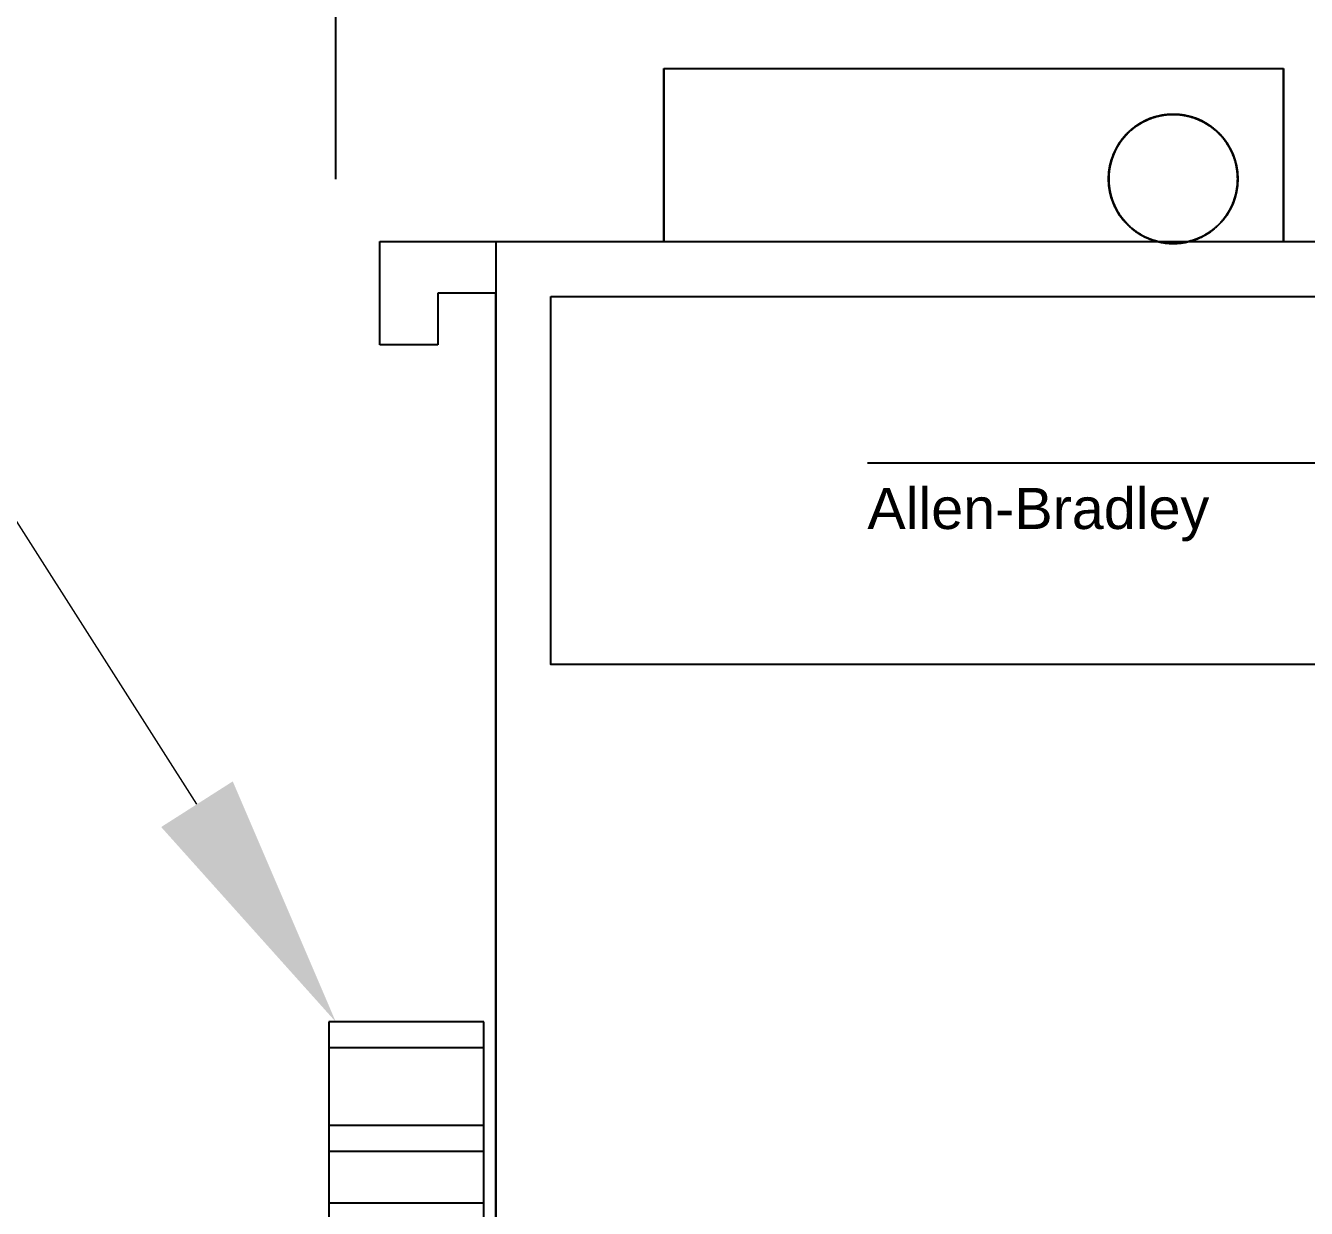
# Model space of a CAD drawing. Header units: millimetres. Extents: x 2205 to 3814, y 620 to 2277.
# Drawn here: x 3217.85 to 3267.45, y 1983.05 to 2028.85 of the extents above; entities that cross this region are included whole.
import ezdxf
from ezdxf import colors
from ezdxf.entities.mleader import LeaderData, LeaderLine
from ezdxf.enums import TextEntityAlignment as Align
from ezdxf.math import Vec2, Vec3

# ---------------------------------------------------------------- set-up
doc = ezdxf.new("R2010")
doc.units = ezdxf.units.MM
doc.set_wipeout_variables(frame=1)
doc.layers.add('EL-componentes', color=7, linetype='Continuous', lineweight=25)
doc.layers.add('EL-Cotas', color=7, linetype='Continuous', lineweight=18)
doc.styles.add('ROMANS', font='romans.shx', dxfattribs={"height": 14})
doc.styles.get("Standard").update_dxf_attribs({"font": 'arial.ttf'})
doc.dimstyles.new('ISO-25', dxfattribs={"dimtxt": 2.5, "dimasz": 2.5, "dimexe": 1.25, "dimexo": 0.625, "dimtad": 1, "dimtxsty": 'Standard', "dimcen": 2.5, "dimadec": 0, "dimazin": 0, "dimtfac": 1, "dimtmove": 0, "dimatfit": 3, "dimfxl": 1, "dimarcsym": 0})

# ---------------------------------------------------------------- blocks, each defined once
blk = doc.blocks.new('1769-PA2 FUENTE')
at = {"layer": 'EL-componentes'}
for p, q in [((17427.053, 11368.585), (17451.053, 11368.585)), ((17427.053, 11368.585), (17451.053, 11368.585)), ((17427.053, 11368.585), (17451.053, 11368.585)), ((17427.053, 11368.585), (17427.053, 11368.585)), ((17427.053, 11368.585), (17451.053, 11368.585)), ((17427.053, 11368.585), (17427.053, 11368.585)), ((17451.053, 11368.585), (17451.053, 11368.585)), ((17451.053, 11368.585), (17451.053, 11368.585))]:
    blk.add_line(p, q, dxfattribs=at)
blk.add_wipeout([(17486.053, 11243.824), (17416.053, 11243.824), (17417.178, 11247.885), (17418.303, 11247.885), (17418.303, 11245.885), (17420.553, 11245.885), (17420.553, 11361.885), (17486.053, 11361.885), (17486.053, 11357.385), (17490.553, 11357.385), (17490.553, 11248.135), (17486.053, 11248.135)]).dxf.layer = 'EL-componentes'
for p, q in [((17427.053, 11368.585), (17427.053, 11361.885)), ((17427.053, 11361.885), (17427.053, 11368.585)), ((17427.053, 11361.885), (17427.053, 11368.585)), ((17427.053, 11368.585), (17427.053, 11361.885)), ((17451.053, 11368.585), (17451.053, 11361.885)), ((17451.053, 11361.885), (17451.053, 11368.585)), ((17451.053, 11368.585), (17451.053, 11361.885)), ((17451.053, 11361.885), (17451.053, 11368.585)), ((17416.053, 11357.885), (17416.053, 11361.885)), ((17416.053, 11361.885), (17427.053, 11361.885)), ((17416.053, 11361.885), (17427.053, 11361.885)), ((17416.053, 11361.885), (17416.053, 11361.885)), ((17416.053, 11361.885), (17420.553, 11361.885)), ((17416.053, 11357.885), (17416.053, 11361.885)), ((17416.053, 11361.885), (17416.053, 11361.885)), ((17416.053, 11357.885), (17416.053, 11361.885)), ((17416.053, 11361.885), (17420.553, 11361.885)), ((17416.053, 11357.885), (17416.053, 11361.885)), ((17420.553, 11361.885), (17486.053, 11361.885)), ((17420.553, 11361.885), (17420.553, 11243.885)), ((17420.553, 11361.885), (17420.553, 11359.885)), ((17420.553, 11361.885), (17420.553, 11361.885)), ((17420.553, 11361.885), (17420.553, 11243.885)), ((17420.553, 11361.885), (17420.553, 11361.885)), ((17420.553, 11361.885), (17486.053, 11361.885)), ((17420.553, 11361.885), (17420.553, 11359.885)), ((17427.053, 11361.885), (17446.17, 11361.885)), ((17427.053, 11361.885), (17427.053, 11361.885)), ((17427.053, 11361.885), (17446.17, 11361.885)), ((17427.053, 11361.885), (17427.053, 11361.885)), ((17446.17, 11361.885), (17447.386, 11361.885)), ((17446.17, 11361.885), (17447.386, 11361.885)), ((17447.386, 11361.885), (17451.053, 11361.885)), ((17447.386, 11361.885), (17451.053, 11361.885)), ((17451.053, 11361.885), (17462.053, 11361.885)), ((17451.053, 11361.885), (17451.053, 11361.885)), ((17451.053, 11361.885), (17451.053, 11361.885)), ((17451.053, 11361.885), (17462.053, 11361.885)), ((17420.553, 11359.885), (17418.303, 11359.885)), ((17418.303, 11359.885), (17418.303, 11357.885)), ((17418.303, 11359.885), (17418.303, 11357.885)), ((17418.303, 11359.885), (17418.303, 11359.885)), ((17418.303, 11359.885), (17418.303, 11357.885)), ((17420.553, 11359.885), (17418.303, 11359.885)), ((17418.303, 11359.885), (17418.303, 11359.885)), ((17420.553, 11359.885), (17418.303, 11359.885)), ((17420.553, 11359.885), (17418.303, 11359.885)), ((17418.303, 11359.885), (17418.303, 11357.885)), ((17420.553, 11318.885), (17420.553, 11359.885)), ((17420.553, 11359.885), (17420.553, 11359.885)), ((17420.553, 11359.885), (17420.553, 11359.885)), ((17420.553, 11318.885), (17420.553, 11359.885)), ((17418.303, 11357.885), (17416.053, 11357.885)), ((17416.053, 11357.885), (17416.053, 11357.885)), ((17418.303, 11357.885), (17416.053, 11357.885)), ((17416.053, 11357.885), (17416.053, 11357.885)), ((17418.303, 11357.885), (17416.053, 11357.885)), ((17418.303, 11357.885), (17416.053, 11357.885)), ((17418.303, 11357.885), (17418.303, 11357.885)), ((17418.303, 11357.885), (17418.303, 11357.885))]:
    blk.add_line(p, q, dxfattribs=at)
at = {"layer": 'EL-componentes', "flags": 128}
for points in [[(17449.275, 11364.31), (17449.275, 11364.338), (17449.274, 11364.367), (17449.274, 11364.395), (17449.272, 11364.423), (17449.271, 11364.451), (17449.269, 11364.479), (17449.267, 11364.508), (17449.265, 11364.536), (17449.262, 11364.564), (17449.259, 11364.592), (17449.256, 11364.62), (17449.252, 11364.648), (17449.248, 11364.676), (17449.244, 11364.704), (17449.239, 11364.732), (17449.234, 11364.76), (17449.229, 11364.788), (17449.224, 11364.815), (17449.218, 11364.843), (17449.211, 11364.87), (17449.205, 11364.898), (17449.198, 11364.925), (17449.191, 11364.953), (17449.184, 11364.98), (17449.176, 11365.007), (17449.168, 11365.034), (17449.16, 11365.061), (17449.151, 11365.088), (17449.142, 11365.115), (17449.133, 11365.142), (17449.123, 11365.168), (17449.113, 11365.195), (17449.103, 11365.221), (17449.093, 11365.247), (17449.082, 11365.273), (17449.071, 11365.299), (17449.06, 11365.325), (17449.048, 11365.351), (17449.036, 11365.377), (17449.024, 11365.402), (17449.012, 11365.428), (17448.999, 11365.453), (17448.986, 11365.478), (17448.973, 11365.503), (17448.959, 11365.527), (17448.945, 11365.552), (17448.931, 11365.576), (17448.916, 11365.601), (17448.902, 11365.625), (17448.887, 11365.649), (17448.872, 11365.673), (17448.856, 11365.696), (17448.84, 11365.719), (17448.824, 11365.743), (17448.808, 11365.766), (17448.791, 11365.789), (17448.774, 11365.811), (17448.758, 11365.834), (17448.74, 11365.856), (17448.723, 11365.878), (17448.705, 11365.9), (17448.687, 11365.922), (17448.668, 11365.943), (17448.65, 11365.965), (17448.631, 11365.986), (17448.612, 11366.006), (17448.593, 11366.027), (17448.573, 11366.048), (17448.553, 11366.068), (17448.534, 11366.088), (17448.513, 11366.108), (17448.493, 11366.127), (17448.472, 11366.147), (17448.452, 11366.165), (17448.431, 11366.184), (17448.409, 11366.203), (17448.388, 11366.221), (17448.366, 11366.239), (17448.344, 11366.257), (17448.322, 11366.275), (17448.3, 11366.292), (17448.277, 11366.309), (17448.255, 11366.326), (17448.232, 11366.343), (17448.209, 11366.359), (17448.186, 11366.375), (17448.162, 11366.391), (17448.138, 11366.406), (17448.115, 11366.422), (17448.091, 11366.436), (17448.067, 11366.451), (17448.043, 11366.466), (17448.018, 11366.48), (17447.994, 11366.494), (17447.969, 11366.507), (17447.944, 11366.521), (17447.919, 11366.534), (17447.894, 11366.547), (17447.868, 11366.559), (17447.843, 11366.571), (17447.817, 11366.583), (17447.792, 11366.595), (17447.766, 11366.606), (17447.74, 11366.617), (17447.714, 11366.628), (17447.687, 11366.638), (17447.661, 11366.648), (17447.635, 11366.658), (17447.608, 11366.668), (17447.582, 11366.677), (17447.555, 11366.686), (17447.528, 11366.695), (17447.501, 11366.703), (17447.474, 11366.711), (17447.447, 11366.719), (17447.42, 11366.726), (17447.392, 11366.733), (17447.365, 11366.74), (17447.337, 11366.746), (17447.31, 11366.753), (17447.282, 11366.759), (17447.254, 11366.764), (17447.227, 11366.769), (17447.199, 11366.774), (17447.171, 11366.779), (17447.143, 11366.783), (17447.115, 11366.787), (17447.087, 11366.791), (17447.059, 11366.794), (17447.031, 11366.797), (17447.003, 11366.8), (17446.975, 11366.802), (17446.947, 11366.805), (17446.919, 11366.806), (17446.89, 11366.808), (17446.862, 11366.809), (17446.834, 11366.81), (17446.806, 11366.81), (17446.778, 11366.81), (17446.749, 11366.81), (17446.721, 11366.81), (17446.693, 11366.809), (17446.665, 11366.808), (17446.637, 11366.806), (17446.608, 11366.805), (17446.58, 11366.802), (17446.552, 11366.8), (17446.524, 11366.797), (17446.496, 11366.794), (17446.468, 11366.791), (17446.44, 11366.787), (17446.412, 11366.783), (17446.384, 11366.779), (17446.356, 11366.774), (17446.328, 11366.769), (17446.301, 11366.764), (17446.273, 11366.759), (17446.246, 11366.753), (17446.218, 11366.746), (17446.191, 11366.74), (17446.163, 11366.733), (17446.136, 11366.726), (17446.109, 11366.719), (17446.082, 11366.711), (17446.054, 11366.703), (17446.028, 11366.695), (17446.001, 11366.686), (17445.974, 11366.677), (17445.947, 11366.668), (17445.921, 11366.658), (17445.894, 11366.648), (17445.868, 11366.638), (17445.842, 11366.628), (17445.816, 11366.617), (17445.79, 11366.606), (17445.763, 11366.595), (17445.738, 11366.583), (17445.712, 11366.571), (17445.687, 11366.559), (17445.661, 11366.547), (17445.636, 11366.534), (17445.611, 11366.521), (17445.586, 11366.507), (17445.562, 11366.494), (17445.537, 11366.48), (17445.513, 11366.466), (17445.488, 11366.451), (17445.464, 11366.436), (17445.441, 11366.422), (17445.417, 11366.406), (17445.393, 11366.391), (17445.37, 11366.375), (17445.346, 11366.359), (17445.323, 11366.343), (17445.301, 11366.326), (17445.278, 11366.309), (17445.256, 11366.292), (17445.233, 11366.275), (17445.211, 11366.257), (17445.189, 11366.239), (17445.168, 11366.221), (17445.146, 11366.203), (17445.125, 11366.184), (17445.104, 11366.165), (17445.083, 11366.147), (17445.062, 11366.127), (17445.042, 11366.108), (17445.022, 11366.088), (17445.002, 11366.068), (17444.982, 11366.048), (17444.963, 11366.027), (17444.943, 11366.006), (17444.924, 11365.986), (17444.905, 11365.965), (17444.887, 11365.943), (17444.869, 11365.922), (17444.85, 11365.9), (17444.833, 11365.878), (17444.815, 11365.856), (17444.798, 11365.834), (17444.781, 11365.811), (17444.764, 11365.789), (17444.747, 11365.766), (17444.731, 11365.743), (17444.715, 11365.719), (17444.699, 11365.696), (17444.684, 11365.673), (17444.669, 11365.649), (17444.654, 11365.625), (17444.639, 11365.601), (17444.624, 11365.576), (17444.61, 11365.552), (17444.596, 11365.527), (17444.583, 11365.503), (17444.569, 11365.478), (17444.557, 11365.453), (17444.544, 11365.428), (17444.531, 11365.402), (17444.519, 11365.377), (17444.507, 11365.351), (17444.496, 11365.325), (17444.484, 11365.299), (17444.473, 11365.273), (17444.463, 11365.247), (17444.452, 11365.221), (17444.442, 11365.195), (17444.432, 11365.168), (17444.422, 11365.142), (17444.413, 11365.115), (17444.404, 11365.088), (17444.396, 11365.061), (17444.388, 11365.034), (17444.379, 11365.007), (17444.372, 11364.98), (17444.364, 11364.953), (17444.357, 11364.925), (17444.35, 11364.898), (17444.344, 11364.87), (17444.338, 11364.843), (17444.332, 11364.815), (17444.326, 11364.788), (17444.321, 11364.76), (17444.316, 11364.732), (17444.312, 11364.704), (17444.307, 11364.676), (17444.303, 11364.648), (17444.3, 11364.62), (17444.296, 11364.592), (17444.293, 11364.564), (17444.29, 11364.536), (17444.288, 11364.508), (17444.286, 11364.479), (17444.285, 11364.451), (17444.283, 11364.423), (17444.282, 11364.395), (17444.281, 11364.367), (17444.28, 11364.338), (17444.28, 11364.31), (17444.28, 11364.282), (17444.281, 11364.254), (17444.282, 11364.225), (17444.283, 11364.197), (17444.285, 11364.169), (17444.286, 11364.141), (17444.288, 11364.113), (17444.29, 11364.085), (17444.293, 11364.056), (17444.296, 11364.028), (17444.3, 11364), (17444.303, 11363.972), (17444.307, 11363.944), (17444.312, 11363.916), (17444.316, 11363.888), (17444.321, 11363.861), (17444.326, 11363.833), (17444.332, 11363.805), (17444.338, 11363.777), (17444.344, 11363.75), (17444.35, 11363.723), (17444.357, 11363.695), (17444.364, 11363.668), (17444.372, 11363.641), (17444.379, 11363.613), (17444.388, 11363.586), (17444.396, 11363.559), (17444.404, 11363.533), (17444.413, 11363.506), (17444.422, 11363.479), (17444.432, 11363.452), (17444.442, 11363.426), (17444.452, 11363.399), (17444.463, 11363.373), (17444.473, 11363.347), (17444.484, 11363.321), (17444.496, 11363.295), (17444.507, 11363.269), (17444.519, 11363.244), (17444.531, 11363.218), (17444.544, 11363.193), (17444.557, 11363.168), (17444.569, 11363.143), (17444.583, 11363.118), (17444.596, 11363.093), (17444.61, 11363.068), (17444.624, 11363.044), (17444.639, 11363.02), (17444.654, 11362.995), (17444.669, 11362.972), (17444.684, 11362.948), (17444.699, 11362.924), (17444.715, 11362.901), (17444.731, 11362.878), (17444.747, 11362.854), (17444.764, 11362.832), (17444.781, 11362.809), (17444.798, 11362.787), (17444.815, 11362.764), (17444.833, 11362.742), (17444.85, 11362.72), (17444.869, 11362.699), (17444.887, 11362.677), (17444.905, 11362.656), (17444.924, 11362.635), (17444.943, 11362.614), (17444.963, 11362.593), (17444.982, 11362.573), (17445.002, 11362.553), (17445.022, 11362.533), (17445.042, 11362.513), (17445.062, 11362.493), (17445.083, 11362.474), (17445.104, 11362.455), (17445.125, 11362.436), (17445.146, 11362.418), (17445.168, 11362.399), (17445.189, 11362.381), (17445.211, 11362.363), (17445.233, 11362.346), (17445.256, 11362.328), (17445.278, 11362.311), (17445.301, 11362.294), (17445.323, 11362.278), (17445.346, 11362.261), (17445.37, 11362.245), (17445.393, 11362.23), (17445.417, 11362.214), (17445.441, 11362.199), (17445.464, 11362.184), (17445.488, 11362.169), (17445.513, 11362.155), (17445.537, 11362.141), (17445.562, 11362.127), (17445.586, 11362.113), (17445.611, 11362.1), (17445.636, 11362.087), (17445.661, 11362.074), (17445.687, 11362.061), (17445.712, 11362.049), (17445.738, 11362.038), (17445.763, 11362.026), (17445.79, 11362.014), (17445.816, 11362.003), (17445.842, 11361.993), (17445.868, 11361.982), (17445.894, 11361.972), (17445.921, 11361.962), (17445.947, 11361.953), (17445.974, 11361.943), (17446.001, 11361.935), (17446.028, 11361.926), (17446.054, 11361.918), (17446.082, 11361.909), (17446.109, 11361.902), (17446.136, 11361.894), (17446.163, 11361.887), (17446.191, 11361.881), (17446.218, 11361.874), (17446.246, 11361.868), (17446.273, 11361.862), (17446.301, 11361.856), (17446.328, 11361.851), (17446.356, 11361.846), (17446.384, 11361.842), (17446.412, 11361.837), (17446.44, 11361.833), (17446.468, 11361.83), (17446.496, 11361.826), (17446.524, 11361.823), (17446.552, 11361.821), (17446.58, 11361.818), (17446.608, 11361.816), (17446.637, 11361.815), (17446.665, 11361.813), (17446.693, 11361.812), (17446.721, 11361.811), (17446.749, 11361.81), (17446.778, 11361.81), (17446.806, 11361.81), (17446.834, 11361.811), (17446.862, 11361.812), (17446.89, 11361.813), (17446.919, 11361.815), (17446.947, 11361.816), (17446.975, 11361.818), (17447.003, 11361.821), (17447.031, 11361.823), (17447.059, 11361.826), (17447.087, 11361.83), (17447.115, 11361.833), (17447.143, 11361.837), (17447.171, 11361.842), (17447.199, 11361.846), (17447.227, 11361.851), (17447.254, 11361.856), (17447.282, 11361.862), (17447.31, 11361.868), (17447.337, 11361.874), (17447.365, 11361.881), (17447.392, 11361.887), (17447.42, 11361.894), (17447.447, 11361.902), (17447.474, 11361.909), (17447.501, 11361.918), (17447.528, 11361.926), (17447.555, 11361.935), (17447.582, 11361.943), (17447.608, 11361.953), (17447.635, 11361.962), (17447.661, 11361.972), (17447.687, 11361.982), (17447.714, 11361.993), (17447.74, 11362.003), (17447.766, 11362.014), (17447.792, 11362.026), (17447.817, 11362.038), (17447.843, 11362.049), (17447.868, 11362.061), (17447.894, 11362.074), (17447.919, 11362.087), (17447.944, 11362.1), (17447.969, 11362.113), (17447.994, 11362.127), (17448.018, 11362.141), (17448.043, 11362.155), (17448.067, 11362.169), (17448.091, 11362.184), (17448.115, 11362.199), (17448.138, 11362.214), (17448.162, 11362.23), (17448.186, 11362.245), (17448.209, 11362.261), (17448.232, 11362.278), (17448.255, 11362.294), (17448.277, 11362.311), (17448.3, 11362.328), (17448.322, 11362.346), (17448.344, 11362.363), (17448.366, 11362.381), (17448.388, 11362.399), (17448.409, 11362.418), (17448.431, 11362.436), (17448.452, 11362.455), (17448.472, 11362.474), (17448.493, 11362.493), (17448.513, 11362.513), (17448.534, 11362.533), (17448.553, 11362.553), (17448.573, 11362.573), (17448.593, 11362.593), (17448.612, 11362.614), (17448.631, 11362.635), (17448.65, 11362.656), (17448.668, 11362.677), (17448.687, 11362.699), (17448.705, 11362.72), (17448.723, 11362.742), (17448.74, 11362.764), (17448.758, 11362.787), (17448.774, 11362.809), (17448.791, 11362.832), (17448.808, 11362.854), (17448.824, 11362.878), (17448.84, 11362.901), (17448.856, 11362.924), (17448.872, 11362.948), (17448.887, 11362.972), (17448.902, 11362.995), (17448.916, 11363.02), (17448.931, 11363.044), (17448.945, 11363.068), (17448.959, 11363.093), (17448.973, 11363.118), (17448.986, 11363.143), (17448.999, 11363.168), (17449.012, 11363.193), (17449.024, 11363.218), (17449.036, 11363.244), (17449.048, 11363.269), (17449.06, 11363.295), (17449.071, 11363.321), (17449.082, 11363.347), (17449.093, 11363.373), (17449.103, 11363.399), (17449.113, 11363.426), (17449.123, 11363.452), (17449.133, 11363.479), (17449.142, 11363.506), (17449.151, 11363.533), (17449.16, 11363.559), (17449.168, 11363.586), (17449.176, 11363.613), (17449.184, 11363.641), (17449.191, 11363.668), (17449.198, 11363.695), (17449.205, 11363.723), (17449.211, 11363.75), (17449.218, 11363.777), (17449.224, 11363.805), (17449.229, 11363.833), (17449.234, 11363.861), (17449.239, 11363.888), (17449.244, 11363.916), (17449.248, 11363.944), (17449.252, 11363.972), (17449.256, 11364), (17449.259, 11364.028), (17449.262, 11364.056), (17449.265, 11364.085), (17449.267, 11364.113), (17449.269, 11364.141), (17449.271, 11364.169), (17449.272, 11364.197), (17449.274, 11364.225), (17449.274, 11364.254), (17449.275, 11364.282), (17449.275, 11364.31)], [(17446.171, 11361.886), (17446.143, 11361.892), (17446.116, 11361.9), (17446.089, 11361.908), (17446.062, 11361.915), (17446.035, 11361.924), (17446.008, 11361.932), (17445.981, 11361.941), (17445.954, 11361.95), (17445.928, 11361.96), (17445.901, 11361.969), (17445.875, 11361.979), (17445.849, 11361.989), (17445.823, 11362), (17445.797, 11362.011), (17445.771, 11362.022), (17445.745, 11362.034), (17445.72, 11362.046), (17445.694, 11362.058), (17445.669, 11362.071), (17445.644, 11362.083), (17445.619, 11362.096), (17445.594, 11362.109), (17445.569, 11362.123), (17445.544, 11362.136), (17445.52, 11362.151), (17445.496, 11362.165), (17445.471, 11362.18), (17445.448, 11362.195), (17445.424, 11362.21), (17445.4, 11362.225), (17445.377, 11362.241), (17445.354, 11362.257), (17445.33, 11362.273), (17445.307, 11362.289), (17445.285, 11362.306), (17445.262, 11362.323), (17445.24, 11362.341), (17445.218, 11362.358), (17445.196, 11362.376), (17445.174, 11362.394), (17445.153, 11362.412), (17445.132, 11362.43), (17445.111, 11362.449), (17445.089, 11362.468), (17445.069, 11362.487), (17445.048, 11362.507), (17445.028, 11362.527), (17445.008, 11362.546), (17444.988, 11362.566), (17444.969, 11362.587), (17444.949, 11362.607), (17444.93, 11362.628), (17444.911, 11362.649), (17444.893, 11362.67), (17444.874, 11362.692), (17444.856, 11362.713), (17444.839, 11362.735), (17444.821, 11362.757), (17444.803, 11362.779), (17444.786, 11362.802), (17444.769, 11362.824), (17444.753, 11362.847), (17444.736, 11362.87), (17444.72, 11362.893), (17444.704, 11362.917), (17444.689, 11362.94), (17444.674, 11362.964), (17444.659, 11362.988), (17444.644, 11363.012), (17444.629, 11363.036), (17444.615, 11363.06), (17444.601, 11363.085), (17444.587, 11363.109), (17444.574, 11363.134), (17444.561, 11363.159), (17444.548, 11363.185), (17444.535, 11363.21), (17444.523, 11363.235), (17444.511, 11363.261), (17444.499, 11363.286), (17444.488, 11363.312), (17444.477, 11363.338), (17444.466, 11363.364), (17444.456, 11363.391), (17444.445, 11363.417), (17444.436, 11363.443), (17444.426, 11363.47), (17444.416, 11363.496), (17444.407, 11363.523), (17444.399, 11363.55), (17444.39, 11363.577), (17444.382, 11363.604), (17444.374, 11363.631), (17444.367, 11363.658), (17444.36, 11363.685), (17444.353, 11363.713), (17444.346, 11363.74), (17444.34, 11363.768), (17444.334, 11363.795), (17444.328, 11363.823), (17444.323, 11363.851), (17444.318, 11363.878), (17444.313, 11363.906), (17444.309, 11363.934), (17444.305, 11363.962), (17444.301, 11363.99), (17444.297, 11364.018), (17444.294, 11364.046), (17444.291, 11364.074), (17444.289, 11364.102), (17444.287, 11364.131), (17444.285, 11364.158), (17444.284, 11364.187), (17444.282, 11364.215), (17444.281, 11364.243), (17444.281, 11364.272), (17444.28, 11364.299), (17444.28, 11364.328), (17444.281, 11364.356), (17444.281, 11364.384), (17444.283, 11364.413), (17444.284, 11364.44), (17444.285, 11364.469), (17444.287, 11364.497), (17444.29, 11364.525), (17444.292, 11364.553), (17444.295, 11364.582), (17444.298, 11364.609), (17444.302, 11364.637), (17444.306, 11364.665), (17444.31, 11364.693), (17444.314, 11364.721), (17444.319, 11364.749), (17444.324, 11364.777), (17444.33, 11364.805), (17444.335, 11364.832), (17444.341, 11364.859), (17444.348, 11364.887), (17444.355, 11364.914), (17444.361, 11364.942), (17444.369, 11364.969), (17444.376, 11364.996), (17444.384, 11365.023), (17444.393, 11365.05), (17444.401, 11365.077), (17444.41, 11365.104), (17444.419, 11365.131), (17444.428, 11365.158), (17444.438, 11365.184), (17444.448, 11365.21), (17444.458, 11365.237), (17444.469, 11365.263), (17444.48, 11365.289), (17444.491, 11365.315), (17444.502, 11365.341), (17444.514, 11365.366), (17444.526, 11365.392), (17444.539, 11365.417), (17444.551, 11365.442), (17444.564, 11365.468), (17444.577, 11365.492), (17444.591, 11365.517), (17444.605, 11365.542), (17444.618, 11365.566), (17444.633, 11365.591), (17444.647, 11365.615), (17444.662, 11365.639), (17444.677, 11365.663), (17444.692, 11365.686), (17444.709, 11365.71), (17444.724, 11365.733), (17444.741, 11365.756), (17444.757, 11365.779), (17444.774, 11365.802), (17444.79, 11365.824), (17444.808, 11365.847), (17444.825, 11365.869), (17444.843, 11365.891), (17444.861, 11365.913), (17444.879, 11365.934), (17444.898, 11365.956), (17444.916, 11365.977), (17444.935, 11365.998), (17444.954, 11366.018), (17444.974, 11366.039), (17444.993, 11366.059), (17445.013, 11366.079), (17445.033, 11366.099), (17445.053, 11366.119), (17445.074, 11366.138), (17445.095, 11366.157), (17445.116, 11366.176), (17445.137, 11366.195), (17445.158, 11366.213), (17445.18, 11366.231), (17445.201, 11366.249), (17445.223, 11366.267), (17445.246, 11366.284), (17445.268, 11366.301), (17445.29, 11366.318), (17445.313, 11366.335), (17445.336, 11366.352), (17445.359, 11366.368), (17445.383, 11366.384), (17445.406, 11366.399), (17445.43, 11366.414), (17445.453, 11366.43), (17445.477, 11366.445), (17445.502, 11366.459), (17445.526, 11366.473), (17445.551, 11366.487), (17445.575, 11366.501), (17445.6, 11366.515), (17445.625, 11366.528), (17445.65, 11366.541), (17445.675, 11366.553), (17445.7, 11366.565), (17445.726, 11366.577), (17445.752, 11366.589), (17445.777, 11366.601), (17445.803, 11366.612), (17445.829, 11366.623), (17445.856, 11366.633), (17445.882, 11366.644), (17445.908, 11366.653), (17445.935, 11366.663), (17445.961, 11366.673), (17445.988, 11366.682), (17446.015, 11366.69), (17446.041, 11366.699), (17446.068, 11366.707), (17446.095, 11366.715), (17446.123, 11366.723), (17446.15, 11366.73), (17446.177, 11366.737), (17446.205, 11366.744), (17446.232, 11366.75), (17446.26, 11366.756), (17446.287, 11366.761), (17446.315, 11366.767), (17446.343, 11366.772), (17446.371, 11366.777), (17446.399, 11366.781), (17446.426, 11366.785), (17446.454, 11366.789), (17446.482, 11366.793), (17446.51, 11366.796), (17446.538, 11366.799), (17446.567, 11366.801), (17446.595, 11366.803), (17446.623, 11366.805), (17446.651, 11366.807), (17446.679, 11366.808), (17446.707, 11366.809), (17446.736, 11366.81), (17446.763, 11366.81), (17446.792, 11366.81), (17446.82, 11366.81), (17446.848, 11366.809), (17446.876, 11366.808), (17446.904, 11366.807), (17446.932, 11366.805), (17446.961, 11366.803), (17446.989, 11366.801), (17447.017, 11366.799), (17447.045, 11366.796), (17447.073, 11366.793), (17447.101, 11366.789), (17447.129, 11366.785), (17447.157, 11366.781), (17447.185, 11366.777), (17447.213, 11366.772), (17447.24, 11366.767), (17447.268, 11366.761), (17447.296, 11366.756), (17447.323, 11366.75), (17447.35, 11366.744), (17447.378, 11366.737), (17447.405, 11366.73), (17447.432, 11366.723), (17447.46, 11366.715), (17447.487, 11366.707), (17447.514, 11366.699), (17447.54, 11366.69), (17447.567, 11366.682), (17447.594, 11366.673), (17447.621, 11366.663), (17447.647, 11366.653), (17447.674, 11366.644), (17447.7, 11366.633), (17447.726, 11366.623), (17447.752, 11366.612), (17447.778, 11366.601), (17447.804, 11366.589), (17447.829, 11366.577), (17447.855, 11366.565), (17447.88, 11366.553), (17447.905, 11366.541), (17447.931, 11366.528), (17447.955, 11366.515), (17447.98, 11366.501), (17448.005, 11366.487), (17448.029, 11366.473), (17448.054, 11366.459), (17448.078, 11366.445), (17448.102, 11366.43), (17448.126, 11366.414), (17448.149, 11366.399), (17448.173, 11366.384), (17448.196, 11366.368), (17448.219, 11366.352), (17448.242, 11366.335), (17448.265, 11366.318), (17448.287, 11366.301), (17448.31, 11366.284), (17448.332, 11366.267), (17448.354, 11366.249), (17448.376, 11366.231), (17448.397, 11366.213), (17448.419, 11366.195), (17448.44, 11366.176), (17448.461, 11366.157), (17448.481, 11366.138), (17448.502, 11366.119), (17448.522, 11366.099), (17448.542, 11366.079), (17448.562, 11366.059), (17448.582, 11366.039), (17448.601, 11366.018), (17448.62, 11365.998), (17448.639, 11365.977), (17448.658, 11365.956), (17448.676, 11365.934), (17448.694, 11365.913), (17448.712, 11365.891), (17448.73, 11365.869), (17448.747, 11365.847), (17448.765, 11365.824), (17448.782, 11365.802), (17448.798, 11365.779), (17448.815, 11365.756), (17448.831, 11365.733), (17448.847, 11365.71), (17448.863, 11365.686), (17448.878, 11365.663), (17448.893, 11365.639), (17448.908, 11365.615), (17448.922, 11365.591), (17448.937, 11365.566), (17448.951, 11365.542), (17448.964, 11365.517), (17448.978, 11365.492), (17448.991, 11365.468), (17449.004, 11365.442), (17449.017, 11365.417), (17449.029, 11365.392), (17449.041, 11365.366), (17449.053, 11365.341), (17449.064, 11365.315), (17449.076, 11365.289), (17449.087, 11365.263), (17449.097, 11365.237), (17449.107, 11365.21), (17449.117, 11365.184), (17449.127, 11365.158), (17449.137, 11365.131), (17449.146, 11365.104), (17449.154, 11365.077), (17449.163, 11365.05), (17449.171, 11365.023), (17449.179, 11364.996), (17449.187, 11364.969), (17449.194, 11364.942), (17449.201, 11364.914), (17449.208, 11364.887), (17449.214, 11364.859), (17449.22, 11364.832), (17449.225, 11364.805), (17449.231, 11364.777), (17449.236, 11364.749), (17449.241, 11364.721), (17449.246, 11364.693), (17449.25, 11364.665), (17449.253, 11364.637), (17449.257, 11364.609), (17449.26, 11364.582), (17449.263, 11364.553), (17449.266, 11364.525), (17449.268, 11364.497), (17449.27, 11364.469), (17449.272, 11364.44), (17449.273, 11364.413), (17449.274, 11364.384), (17449.274, 11364.356), (17449.275, 11364.328), (17449.275, 11364.299), (17449.274, 11364.272), (17449.274, 11364.243), (17449.273, 11364.215), (17449.272, 11364.187), (17449.27, 11364.158), (17449.269, 11364.131), (17449.266, 11364.102), (17449.264, 11364.074), (17449.261, 11364.046), (17449.258, 11364.018), (17449.254, 11363.99), (17449.251, 11363.962), (17449.247, 11363.934), (17449.242, 11363.906), (17449.237, 11363.878), (17449.232, 11363.851), (17449.227, 11363.823), (17449.221, 11363.795), (17449.215, 11363.768), (17449.209, 11363.74), (17449.203, 11363.713), (17449.196, 11363.685), (17449.188, 11363.658), (17449.181, 11363.631), (17449.173, 11363.604), (17449.165, 11363.577), (17449.157, 11363.55), (17449.148, 11363.523), (17449.139, 11363.496), (17449.129, 11363.47), (17449.12, 11363.443), (17449.11, 11363.417), (17449.1, 11363.391), (17449.089, 11363.364), (17449.078, 11363.338), (17449.067, 11363.312), (17449.056, 11363.286), (17449.044, 11363.261), (17449.032, 11363.235), (17449.02, 11363.21), (17449.008, 11363.185), (17448.995, 11363.159), (17448.981, 11363.134), (17448.968, 11363.109), (17448.954, 11363.085), (17448.94, 11363.06), (17448.926, 11363.036), (17448.912, 11363.012), (17448.897, 11362.988), (17448.882, 11362.964), (17448.866, 11362.94), (17448.851, 11362.917), (17448.835, 11362.893), (17448.819, 11362.87), (17448.802, 11362.847), (17448.786, 11362.824), (17448.769, 11362.802), (17448.752, 11362.779), (17448.735, 11362.757), (17448.717, 11362.735), (17448.699, 11362.713), (17448.681, 11362.692), (17448.662, 11362.67), (17448.644, 11362.649), (17448.625, 11362.628), (17448.606, 11362.607), (17448.587, 11362.587), (17448.567, 11362.566), (17448.547, 11362.546), (17448.527, 11362.527), (17448.507, 11362.507), (17448.486, 11362.487), (17448.466, 11362.468), (17448.445, 11362.449), (17448.424, 11362.43), (17448.403, 11362.412), (17448.381, 11362.394), (17448.359, 11362.376), (17448.338, 11362.358), (17448.315, 11362.341), (17448.293, 11362.323), (17448.27, 11362.306), (17448.248, 11362.289), (17448.225, 11362.273), (17448.202, 11362.257), (17448.179, 11362.241), (17448.155, 11362.225), (17448.132, 11362.21), (17448.108, 11362.195), (17448.084, 11362.18), (17448.06, 11362.165), (17448.035, 11362.151), (17448.011, 11362.136), (17447.986, 11362.123), (17447.962, 11362.109), (17447.937, 11362.096), (17447.912, 11362.083), (17447.887, 11362.071), (17447.861, 11362.058), (17447.836, 11362.046), (17447.81, 11362.034), (17447.785, 11362.022), (17447.758, 11362.011), (17447.732, 11362), (17447.706, 11361.989), (17447.68, 11361.979), (17447.654, 11361.969), (17447.627, 11361.96), (17447.601, 11361.95), (17447.574, 11361.941), (17447.547, 11361.932), (17447.52, 11361.924), (17447.493, 11361.915), (17447.466, 11361.908), (17447.439, 11361.9), (17447.412, 11361.892), (17447.385, 11361.886), (17447.357, 11361.879), (17447.329, 11361.872), (17447.301, 11361.866), (17447.274, 11361.86), (17447.246, 11361.854), (17447.218, 11361.849), (17447.189, 11361.845), (17447.161, 11361.84), (17447.133, 11361.836), (17447.105, 11361.832), (17447.077, 11361.828), (17447.048, 11361.825), (17447.02, 11361.822), (17446.991, 11361.82), (17446.963, 11361.817), (17446.934, 11361.815), (17446.906, 11361.814), (17446.877, 11361.812), (17446.849, 11361.811), (17446.82, 11361.811), (17446.792, 11361.81), (17446.763, 11361.81), (17446.735, 11361.811), (17446.706, 11361.811), (17446.678, 11361.812), (17446.649, 11361.814), (17446.621, 11361.815), (17446.592, 11361.817), (17446.564, 11361.82), (17446.535, 11361.822), (17446.507, 11361.825), (17446.479, 11361.828), (17446.451, 11361.832), (17446.422, 11361.836), (17446.394, 11361.84), (17446.366, 11361.845), (17446.338, 11361.849), (17446.31, 11361.854), (17446.282, 11361.86), (17446.254, 11361.866), (17446.226, 11361.872), (17446.198, 11361.879)]]:
    blk.add_lwpolyline(points, close=True, dxfattribs=at)
at = {"layer": 'EL-componentes'}
blk.add_lwpolyline([(17422.678, 11359.76), (17483.928, 11359.76), (17483.928, 11345.51), (17422.678, 11345.51)], close=True, dxfattribs=at)
blk.add_lwpolyline([(17434.935, 11353.311), (17461.282, 11353.311)], dxfattribs=at)
blk.add_circle((17446.778, 11364.31), 2.5, dxfattribs=at)
for start, end in [(284.0699, 255.9301), (255.9301, 284.0699)]:
    blk.add_arc((17446.778, 11364.31), 2.5, start, end, dxfattribs=at)
blk.add_text('Allen-Bradley', height=1.59375, dxfattribs=at).set_placement((17434.935, 11350.755))
blk = doc.blocks.new('1492-erl35')
at = {"color": 7, "linetype": 'Continuous', "lineweight": 20}
blk.add_wipeout([(0, -27.5), (6, -27.5), (6, 27.5), (0, 27.5)], dxfattribs=at).dxf.layer = 'EL-componentes'
at = {"layer": 'EL-componentes', "color": 7, "linetype": 'Continuous'}
for p, q in [((6, 27.5), (0, 27.5)), ((0, 27.5), (0, -27.5)), ((6, -27.5), (6, 27.5)), ((6, 26.5), (0, 26.5)), ((0, 23.5), (6, 23.5)), ((0, 22.5), (6, 22.5)), ((0, 20.5), (6, 20.5))]:
    blk.add_line(p, q, dxfattribs=at)
blk = doc.blocks.new('_TagCircle')
at = {"linetype": 'Continuous', "transparency": 16777216}
blk.add_wipeout([(-0.094, 3), (-0.282, 2.988), (-0.47, 2.965), (-0.655, 2.929), (-0.837, 2.882), (-1.017, 2.824), (-1.192, 2.755), (-1.363, 2.674), (-1.528, 2.584), (-1.687, 2.482), (-1.84, 2.372), (-1.985, 2.251), (-2.122, 2.122), (-2.251, 1.985), (-2.372, 1.84), (-2.482, 1.687), (-2.584, 1.528), (-2.674, 1.363), (-2.755, 1.192), (-2.824, 1.017), (-2.882, 0.837), (-2.929, 0.655), (-2.965, 0.47), (-2.988, 0.282), (-3, 0.094), (-3, -0.094), (-2.988, -0.282), (-2.965, -0.47), (-2.929, -0.655), (-2.882, -0.837), (-2.824, -1.017), (-2.755, -1.192), (-2.674, -1.363), (-2.584, -1.528), (-2.482, -1.687), (-2.372, -1.84), (-2.251, -1.985), (-2.122, -2.122), (-1.985, -2.251), (-1.84, -2.372), (-1.687, -2.482), (-1.528, -2.584), (-1.363, -2.674), (-1.192, -2.755), (-1.017, -2.824), (-0.837, -2.882), (-0.655, -2.929), (-0.47, -2.965), (-0.282, -2.988), (-0.094, -3), (0, -3), (0.094, -3), (0.282, -2.988), (0.47, -2.965), (0.655, -2.929), (0.837, -2.882), (1.017, -2.824), (1.192, -2.755), (1.363, -2.674), (1.528, -2.584), (1.687, -2.482), (1.84, -2.372), (1.985, -2.251), (1.985, -2.251), (2.122, -2.122), (2.251, -1.985), (2.372, -1.84), (2.482, -1.687), (2.584, -1.528), (2.674, -1.363), (2.755, -1.192), (2.824, -1.017), (2.882, -0.837), (2.929, -0.655), (2.965, -0.47), (2.988, -0.282), (3, 0), (3, 0.094), (2.988, 0.282), (2.976, 0.376), (2.965, 0.47), (2.929, 0.655), (2.882, 0.837), (2.824, 1.017), (2.755, 1.192), (2.674, 1.363), (2.584, 1.528), (2.482, 1.687), (2.372, 1.84), (2.251, 1.985), (2.122, 2.122), (1.985, 2.251), (1.84, 2.372), (1.687, 2.482), (1.548, 2.584), (1.363, 2.674), (1.192, 2.755), (1.017, 2.824), (0.837, 2.882), (0.655, 2.929), (0.47, 2.965), (0.282, 2.988), (0.094, 3)], dxfattribs=at)
at = {"color": 0, "linetype": 'ByBlock', "lineweight": -2, "transparency": 16777216}
blk.add_circle((0, 0), 3, dxfattribs=at)
at = {"layer": 'EL-Cotas', "color": 0, "transparency": 16777216, "style": 'ROMANS'}
blk.add_attdef('#', text='', height=3, dxfattribs=at).set_placement((0, -1.5), align=Align.CENTER)
blk = doc.blocks.new('*D67')
at = {"color": 0, "lineweight": -2, "transparency": 16777216}
for p, q in [((3179.515, 2022.895), (3179.515, 2073.45)), ((3229.866, 2022.895), (3229.866, 2073.45)), ((3182.015, 2072.2), (3227.366, 2072.2))]:
    blk.add_line(p, q, dxfattribs=at)
at = {"color": 0, "transparency": 16777216}
for points in [[(3182.015, 2072.616), (3182.015, 2071.783), (3179.515, 2072.2)], [(3227.366, 2072.616), (3227.366, 2071.783), (3229.866, 2072.2)]]:
    blk.add_solid(points, dxfattribs=at)
at = {"layer": 'Defpoints', "color": 0, "transparency": 16777216}
for p in [(3229.866, 2072.2), (3179.515, 2022.27), (3229.866, 2022.27)]:
    blk.add_point(p, dxfattribs=at)
at = {"color": 0, "transparency": 16777216, "insert": (3204.69, 2078.834), "char_height": 2.5, "attachment_point": 5}
blk.add_mtext('{\\H4x;50,35}', dxfattribs=at)

msp = doc.modelspace()

# ---------------------------------------------------------------- block references
at = {"layer": 'EL-componentes'}
msp.add_blockref('1769-PA2 FUENTE', (-14184.488, -9341.4), dxfattribs=at)

# ---------------------------------------------------------------- dimensions: what is measured, and where the dimension line sits
dim = msp.add_linear_dim(base=(3229.866, 2072.2), p1=(3179.515, 2022.27), p2=(3229.866, 2022.27), text='{\\H4x;<>}', dimstyle='ISO-25')
dim.commit()
dim.dimension.update_dxf_attribs({"geometry": '*D67', "text_midpoint": (3204.69, 2078.834)})

# ---------------------------------------------------------------- next in the draw order: block references
at = {"color": 7, "linetype": 'Continuous', "lineweight": 5}
msp.add_blockref('1492-erl35', (3229.597, 1962.768), dxfattribs=at)

# ---------------------------------------------------------------- next in the draw order: leaders
at = {"layer": 'EL-Cotas', "color": 7, "linetype": 'Continuous', "lineweight": 5, "ltscale": 0.1}
ml = msp.add_multileader_block('Standard', dxfattribs=at)
ml.set_content('_TagCircle', color=7, scale=3.5)
ml.set_attribute('#', '23', width=0)
ml.set_leader_properties(color=256, linetype='ByLayer', lineweight=-1)
ml.build(insert=Vec2(0, 0))
ml.multileader.update_dxf_attribs({"has_dogleg": 0, "text_right_attachment_type": 6, "dogleg_length": 1, "arrow_head_size": 10, "scale": 2})
ctx = ml.context
ctx.base_point, ctx.scale, ctx.char_height, ctx.arrow_head_size, ctx.landing_gap_size, ctx.plane_origin = Vec3(3191.916, 2016.846), 2, 8, 10, 4, Vec3(3221.56, 1984.544)
ctx.right_attachment = 6
notes = []
notes.append((ctx, [(1, (1, 1, 0), (3214.916, 2016.846), (-1, 0), 2, [(0, [(3229.866, 1990.268)], 0, [])])]))
ctx.block.insert = Vec3(3202.416, 2016.846)
for ctx, leaders in notes:
    for number, flags, end, landing, length, lines in leaders:
        leader = LeaderData()
        leader.index, (leader.has_last_leader_line, leader.has_dogleg_vector, leader.attachment_direction) = number, flags
        leader.last_leader_point, leader.dogleg_vector, leader.dogleg_length = Vec3(end), Vec3(landing), length
        for number, points, colour, breaks in lines:
            line = LeaderLine()
            line.index, line.vertices, line.color, line.breaks = number, Vec3.list(points), colors.encode_raw_color(colour), breaks
            leader.lines.append(line)
        ctx.leaders.append(leader)

doc.saveas('drawing.dxf')
